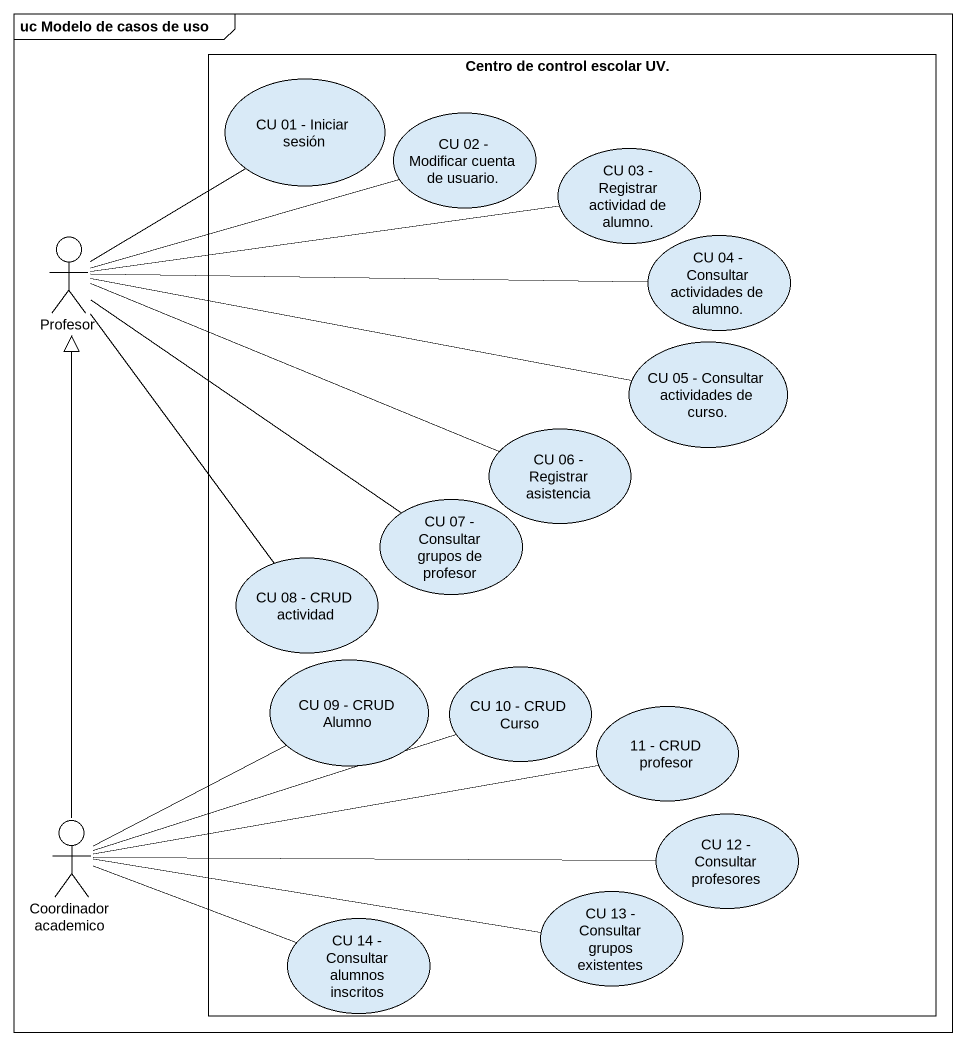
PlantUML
@startuml
mainframe uc Modelo de casos de uso
rectangle "Centro de control escolar UV." as Centro_de_control_escolar_UV {
  usecase "CU 01 - Iniciar sesión" as CU_01_Iniciar_sesión
  usecase "CU 02 - Modificar cuenta de usuario." as CU_02_Modificar_cuenta_de
  usecase "CU 03 - Registrar actividad de alumno." as CU_03_Registrar_actividad
  usecase "CU 04 - Consultar actividades de alumno." as CU_04_Consultar_actividades
  usecase "CU 05 - Consultar actividades de curso." as CU_05_Consultar_actividades
  usecase "CU 06 - Registrar asistencia" as CU_06_Registrar_asistencia
  usecase "CU 07 - Consultar grupos de profesor" as CU_07_Consultar_grupos_de
  usecase "CU 08 - CRUD actividad" as CU_08_CRUD_actividad
  usecase "CU 09 - CRUD Alumno" as CU_09_CRUD_Alumno
  usecase "CU 10 - CRUD Curso" as CU_10_CRUD_Curso
  usecase "11 - CRUD profesor" as u11_CRUD_profesor
  usecase "CU 12 - Consultar profesores" as CU_12_Consultar_profesores
  usecase "CU 14 - Consultar alumnos inscritos" as CU_14_Consultar_alumnos
  usecase "CU 13 - Consultar grupos existentes" as CU_13_Consultar_grupos
}
actor Profesor
actor "Coordinador academico" as Coordinador_academico
Profesor -up- CU_01_Iniciar_sesión
Profesor -right- CU_02_Modificar_cuenta_de
Profesor -right- CU_03_Registrar_actividad
Profesor -right- CU_05_Consultar_actividades
Profesor -right- CU_06_Registrar_asistencia
Profesor -- CU_07_Consultar_grupos_de
CU_04_Consultar_actividades -left- Profesor
CU_08_CRUD_actividad -up- Profesor
CU_09_CRUD_Alumno -- Coordinador_academico
CU_10_CRUD_Curso -left- Coordinador_academico
u11_CRUD_profesor -left- Coordinador_academico
Coordinador_academico -up-|> Profesor
CU_12_Consultar_profesores -left- Coordinador_academico
CU_14_Consultar_alumnos -left- Coordinador_academico
CU_13_Consultar_grupos -left- Coordinador_academico
@enduml
